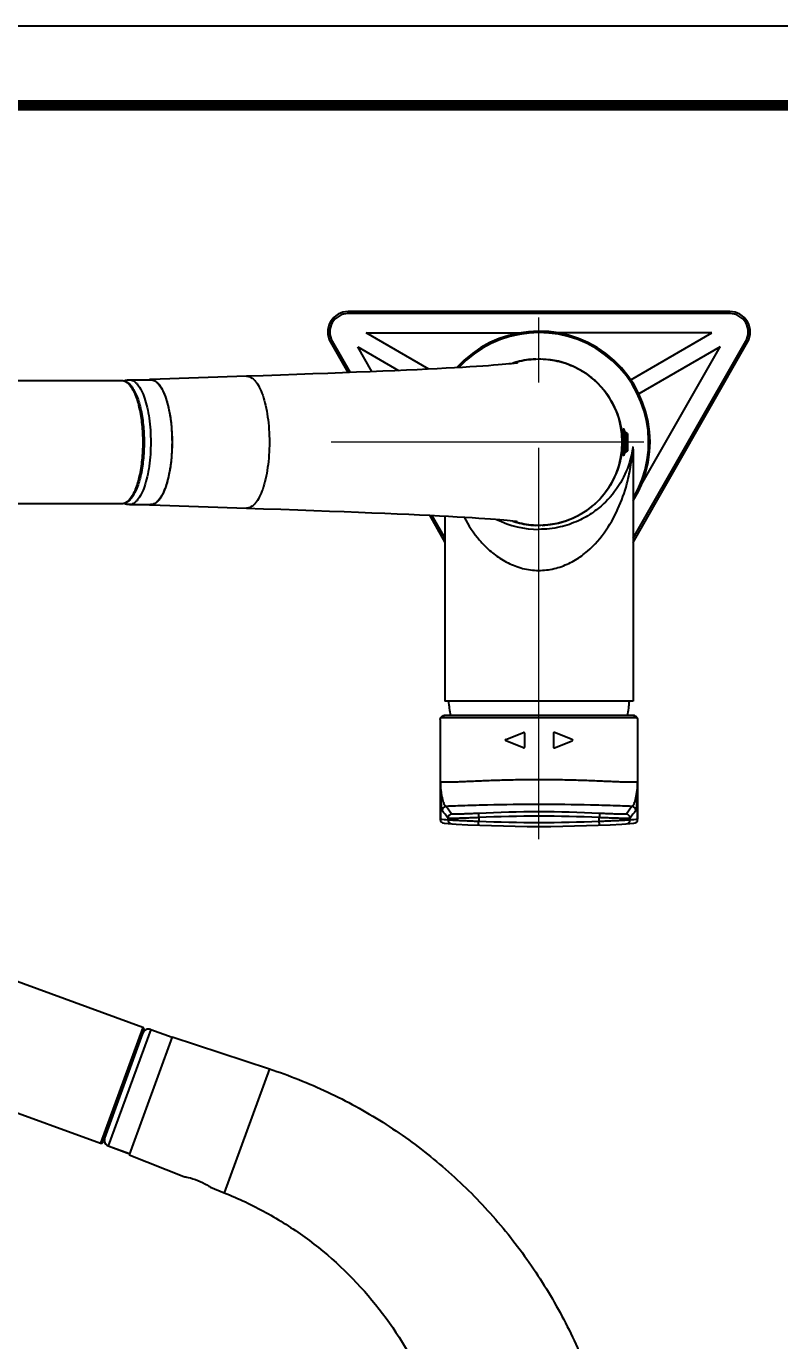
# Model space of a CAD drawing. Extents: x 0 to 1128, y 0 to 827.
# Drawn here: x 595.6 to 778.8, y 507 to 826.8 of the extents above; entities that cross this region are included whole.
import ezdxf

# ---------------------------------------------------------------- set-up
doc = ezdxf.new("R2010")
doc.units = 0
doc.header["$LTSCALE"] = 10
doc.header["$MEASUREMENT"] = 0
doc.header["$PDMODE"] = 3
doc.header["$PDSIZE"] = -10
doc.linetypes.add('CENTER2', pattern=[28.575000000000003, 19.05, -3.175, 3.175, -3.175])
doc.layers.get('0').update_dxf_attribs({"linetype": 'CONTINUOUS'})
doc.layers.get('DEFPOINTS').update_dxf_attribs({"linetype": 'CONTINUOUS'})
doc.layers.add('Cneter', color=1, linetype='CENTER2', lineweight=13)
doc.layers.add('DEF_LAYER_ASSEM_MEMBER', color=7, linetype='CONTINUOUS')
doc.layers.add('DEF_LAYER_CURVE', color=7, linetype='CONTINUOUS')
doc.styles.add('Daelim Dimension', font='')
doc.styles.get('Daelim Dimension').set_extended_font_data('나눔고딕')
doc.dimstyles.new('DEFAULT', dxfattribs={"dimscale": 2, "dimtxt": 2, "dimasz": 2, "dimexe": 0, "dimexo": 2, "dimgap": 1, "dimtad": 1, "dimdec": 0, "dimzin": 9, "dimdsep": 46, "dimtxsty": 'Daelim Dimension', "dimcen": 0.5, "dimclrd": 5, "dimclre": 5, "dimclrt": 256, "dimadec": 1, "dimazin": 0, "dimtfac": 1, "dimtdec": 0, "dimtix": 1, "dimtmove": 0, "dimatfit": 3, "dimfxl": 1, "dimtolj": 1, "dimtzin": 1, "dimlwd": 9, "dimlwe": 9, "dimarcsym": 0})

# ---------------------------------------------------------------- blocks, each defined once
blk = doc.blocks.new('*D4')
at = {"color": 5, "lineweight": 9, "ltscale": 0.5, "transparency": 16777216}
for p, q in [((483.8223891443185, 559.4131244771634), (483.8223891443185, 437.7364212355606)), ((487.8223891443185, 437.7364212355606), (716.2930030822754, 437.7364212355606)), ((720.2930030822754, 435.1288685835261), (720.2930030822754, 437.7364212355606))]:
    blk.add_line(p, q, dxfattribs=at)
at = {"color": 5, "ltscale": 0.5, "transparency": 16777216}
for points in [[(487.8223891443185, 438.4030879022272), (487.8223891443185, 437.0697545688939), (483.8223891443185, 437.7364212355606)], [(716.2930030822754, 438.4030879022272), (716.2930030822754, 437.0697545688939), (720.2930030822754, 437.7364212355606)]]:
    blk.add_solid(points, dxfattribs=at)
at = {"layer": 'DEFPOINTS', "color": 0, "ltscale": 0.5, "transparency": 16777216}
for p in [(483.8223891443185, 563.4131244771634), (720.2930030822754, 437.7364212355606), (720.2930030822754, 431.1288685835261)]:
    blk.add_point(p, dxfattribs=at)
at = {"color": 7, "ltscale": 0.5, "transparency": 16777216, "insert": (602.057696113297, 445.1870650123846), "char_height": 10, "attachment_point": 5, "style": 'Daelim Dimension'}
blk.add_mtext('\\A1;236', dxfattribs=at)
blk = doc.blocks.new('*D3')
at = {"color": 5, "lineweight": 9, "ltscale": 0.5, "transparency": 16777216}
for p, q in [((479.8223891443188, 567.4131244770927), (437.6551723480226, 567.4131244770927)), ((437.6551723480226, 563.4131244770927), (437.6551723480226, 342.4670944213868)), ((689.619869232178, 338.4670944213868), (437.6551723480226, 338.4670944213868))]:
    blk.add_line(p, q, dxfattribs=at)
at = {"color": 5, "ltscale": 0.5, "transparency": 16777216}
for points in [[(436.9885056813559, 563.4131244770927), (438.3218390146893, 563.4131244770927), (437.6551723480226, 567.4131244770927)], [(436.9885056813559, 342.4670944213868), (438.3218390146893, 342.4670944213868), (437.6551723480226, 338.4670944213868)]]:
    blk.add_solid(points, dxfattribs=at)
at = {"layer": 'DEFPOINTS', "color": 0, "ltscale": 0.5, "transparency": 16777216}
for p in [(483.8223891443188, 567.4131244770927), (437.6551723480226, 338.4670944213868), (693.619869232178, 338.4670944213868)]:
    blk.add_point(p, dxfattribs=at)
at = {"color": 7, "ltscale": 0.5, "transparency": 16777216, "insert": (430.2116816470211, 452.9401094492396), "char_height": 10, "attachment_point": 5, "rotation": 90, "style": 'Daelim Dimension'}
blk.add_mtext('\\A1;229', dxfattribs=at)

msp = doc.modelspace()

# ---------------------------------------------------------------- linework, layer by layer
at = {"ltscale": 0.5}
msp.add_lwpolyline([(0, 0), (1128.400001525879, 0), (1128.400001525879, 826.8000030517578), (0, 826.8000030517578)], close=True, dxfattribs=at)
at = {"color": 5, "linetype": 'ByBlock', "lineweight": 200, "const_width": 2.6}
msp.add_lwpolyline([(18.14486312866211, 35.40284729003906), (1110.144863128662, 35.40284729003906), (1110.144863128662, 807.6028442382812), (18.14486312866211, 807.6028442382812)], close=True, dxfattribs=at)
at = {"layer": 'Cneter', "lineweight": 5, "ltscale": 0.5}
for p, q in [((720.2930011749268, 628.9659615740884), (720.2930011749268, 761.0298692177303)), ((745.7616133296933, 725.595752178685), (669.778003983166, 725.595752178685))]:
    msp.add_line(p, q, dxfattribs=at)
at = {"layer": 'DEF_LAYER_ASSEM_MEMBER', "color": 9, "linetype": 'Continuous'}
for p, q in [((673.9088995666268, 756.8957521786851), (673.908899571627, 757.3957521786851)), ((766.677102783327, 756.8957521786851), (673.9088995666268, 756.8957521786851)), ((766.677102783327, 756.8957521786851), (766.677102783327, 757.3957521786851)), ((670.001805427027, 750.1631269560849), (669.567683855927, 749.9150574868854)), ((670.001805427027, 750.1631269560849), (674.353438480327, 742.5477691126853)), ((743.1930011749268, 702.2285343971853), (770.5841969228268, 750.1631269560849)), ((770.5841969228268, 750.1631269560849), (771.018318491427, 749.9150574824853)), ((694.219924833727, 707.7814179942852), (697.3930011749269, 702.2285343971853)), ((696.7237955049269, 658.595752178685), (743.8616834646269, 658.595752178685)), ((696.2999037300268, 642.9980826570854), (696.2999037300268, 633.8540031354851)), ((744.2855752395268, 633.8540031354851), (744.2855752395268, 642.9980836558852)), ((696.2927394848267, 633.8544440225851), (696.2999037300268, 633.8540031354851)), ((698.1338463135268, 634.1034042988849), (698.1335342749268, 633.7377819779849)), ((705.6319448337268, 634.2369345435854), (705.6312040608269, 633.3689551864854)), ((734.9542749087269, 633.3689551864854), (734.9535341358268, 634.2369345435854)), ((742.4519446946268, 633.7377819779849), (742.4516326560268, 634.1034042988849)), ((744.2855752395268, 633.8540031354851), (744.2927394848267, 633.8544438786848)), ((623.9239618399754, 583.2062691951869), (613.6633653540755, 555.0155120401869)), ((625.8717589241753, 582.7101889011865), (615.5475884264754, 554.3447635409866)), ((654.7183870351753, 573.1085346992868), (643.7439700877753, 542.9565719443872)), ((615.5500796317754, 554.3516081146863), (620.7183890460753, 552.470497326387))]:
    msp.add_line(p, q, dxfattribs=at)
at = {"layer": 'DEF_LAYER_ASSEM_MEMBER', "color": 7, "linetype": 'Continuous'}
for p, q in [((766.677102783327, 757.3957521786851), (673.9088995666268, 757.3957521786851)), ((678.2823980023268, 752.1957521786853), (715.6626664138269, 752.1957521786853)), ((693.5360621132268, 743.3763609290854), (678.2823980023268, 752.1957521786853)), ((762.3036043476268, 752.1957521786853), (724.9233359360269, 752.1957521786853)), ((742.601971366227, 740.8046262002854), (762.3036043476268, 752.1957521786853)), ((669.567683855927, 749.9150574868854), (673.790125579927, 742.5257844699854)), ((679.645933918327, 742.7590549504848), (676.2086605715269, 748.7742833073853)), ((676.2086605715269, 748.7742833073853), (686.1363751704268, 743.034259230185)), ((743.1930011749268, 701.220752178685), (771.0183184939269, 749.9150574868854)), ((764.3773417783268, 748.7742833073853), (744.6041306271268, 737.341772132685)), ((745.262576086227, 715.3234433461848), (764.3773417783268, 748.7742833073853)), ((561.162239554727, 740.5958515085849), (618.802619658527, 740.5957293323845)), ((620.673050838227, 740.7957521786848), (625.841360252527, 740.7957521786848)), ((649.1682672865268, 741.6382089047847), (625.7815624078271, 740.8447374259849)), ((628.9606217671269, 737.8170643447847), (628.967929611227, 737.801101351085)), ((741.2930011749268, 728.095752178685), (740.8699540386269, 728.095752178685)), ((741.7930011749268, 727.7297267748854), (741.2930011749268, 728.095752178685)), ((741.2930011749268, 728.095752178685), (741.2930011749268, 723.095752178685)), ((741.7711100662268, 723.4457521786853), (741.7711100662268, 727.7457521786855)), ((741.7930011749268, 727.7297267748854), (741.7930011749268, 723.4617775824854)), ((741.2930011749268, 723.095752178685), (740.8699564624269, 723.095752178685)), ((741.7930011749268, 723.4617775824854), (741.2930011749268, 723.095752178685)), ((743.1930011749268, 723.1466089951846), (743.1930011749268, 662.595752178685)), ((628.967929611227, 713.3904030062849), (628.9606217671269, 713.3744400125852)), ((618.7936655966269, 710.595752178685), (561.3961952314271, 710.595752178685)), ((620.673050838227, 710.3957521786851), (625.841360252527, 710.3957521786851)), ((625.7815624078271, 710.346766931285), (649.1682672865268, 709.5532954524851)), ((693.6272269234269, 707.810857118785), (697.3930011749269, 701.220752178685)), ((697.3930011749269, 707.6194590851846), (697.3930011749269, 662.595752178685)), ((743.1930011749268, 662.595752178685), (697.3930011749269, 662.595752178685)), ((697.2145732807268, 659.0957521179853), (697.2148151712269, 659.095752178685)), ((743.3709254885267, 659.0957521076853), (697.2148151712269, 659.095752178685)), ((743.3711673785269, 659.0957521179853), (743.3709254885268, 659.095752178685)), ((743.3709254879269, 659.0957511635852), (743.8741971490268, 658.9617823435856)), ((696.2927394848267, 658.081610518785), (696.2927394848267, 633.8532509961851)), ((696.2927402219269, 658.0834870088847), (696.2927398606267, 658.0838759477847)), ((696.2927409958269, 658.083590735585), (696.3735383114268, 658.5524461476853)), ((744.292739359427, 658.0843336538856), (744.2927387484268, 658.0835359571847)), ((744.2927394848267, 658.0824957458854), (744.2927394848267, 633.853247693185)), ((697.2268863324267, 632.8566271964846), (697.2337223136268, 632.8561757742855)), ((743.3517566559268, 632.8561757742855), (743.3585926376269, 632.8566271964846)), ((623.9239696538752, 583.2062906636866), (566.5264992886753, 604.0972613987869)), ((532.4490715388754, 584.5750460338868), (613.6633653540755, 555.0155120401869)), ((624.2227983391751, 582.5654135287868), (614.3042357684753, 555.3143868324869)), ((625.8717589241753, 582.7101889011865), (631.0400683384753, 580.8290781129872)), ((631.0571693455752, 580.876062743987), (620.6255549741752, 552.2154378099867)), ((631.0571693455752, 580.876062743987), (654.7183870351753, 573.1085346992868)), ((614.5810492090752, 555.7790283069862), (614.5794334820755, 555.5428907578862)), ((614.5794334820755, 555.5428907578862), (614.7066459527753, 555.1186203319867)), ((614.8301676409753, 554.930341441087), (614.9585994808751, 554.7388467479868)), ((614.9585994808751, 554.7388467479868), (615.3003162630753, 554.4625342988866)), ((615.5475884222753, 554.3447635424873), (620.7158978268753, 552.4636527577868)), ((620.6255549741752, 552.2154378099867), (633.9072376134752, 546.8961580313862)), ((640.4087605837753, 544.2923147831862), (643.7439700877753, 542.9565719443872))]:
    msp.add_line(p, q, dxfattribs=at)
at = {"layer": 'DEF_LAYER_ASSEM_MEMBER', "color": 2, "linetype": 'Continuous'}
for p, q in [((741.7711100662268, 727.7457521786855), (740.889492459427, 727.7457521786855)), ((741.7711100662268, 723.4457521786853), (740.8894931060267, 723.4457521786853))]:
    msp.add_line(p, q, dxfattribs=at)
at = {"layer": 'DEF_LAYER_ASSEM_MEMBER', "color": 7, "linetype": 'Continuous'}
for points in [[(715.0558263737269, 744.8866985718851), (715.0791158886268, 744.8911104304852), (715.047610739327, 744.8858960973848), (714.8738629310269, 744.859148446385), (714.5729150668269, 744.8173064551847), (714.153234284327, 744.7642901839854), (713.6189731268269, 744.7025781525854), (712.971335036927, 744.633785850785), (712.2098089397268, 744.5590275756849), (711.3327972392269, 744.479101809985), (710.3377186402267, 744.3945754148854), (709.2212418423269, 744.3058551920849), (707.9794604349268, 744.2132352137851), (706.608499719227, 744.1169609391854), (705.105443201127, 744.0172951741852), (703.4677010124269, 743.914469360785), (701.692939420027, 743.8086826498848), (699.7791345086271, 743.7001088397847), (697.724234218327, 743.5888812630847), (695.5256668301267, 743.4750741565849), (693.180976164927, 743.3587435200852), (690.6879602172271, 743.2399352187849), (688.0447147206269, 743.1186870418851), (685.2496751657268, 742.9950302884845), (682.3016577174269, 742.8689910033854), (679.1998993454267, 742.7405909518848), (675.9441129739271, 742.6098490161849), (672.5346165410269, 742.4767852055847), (668.972272837327, 742.3414169646849), (665.258533264127, 742.2037598883853), (661.3954823154268, 742.0638283846847), (657.3858741659269, 741.9216360063847), (653.2331681123269, 741.7771957480854), (649.1682667819268, 741.6382088876853)], [(649.1682667752268, 709.5532954698847), (653.3118752559269, 709.4115952054854), (657.5379796371269, 709.2645257467848), (661.6154592169269, 709.1197891276852), (665.5406919802267, 708.9773991316852), (669.3108130408268, 708.837370160385), (672.923675697627, 708.6997175616852), (676.3778112224268, 708.5644579975851), (679.6723761395269, 708.4316103363853), (682.8071237726269, 708.3011956455848), (685.7824444657267, 708.1732341431853), (688.5992258866268, 708.0477496008853), (691.258800868927, 707.9247705769849), (693.7629032522268, 707.8043315361847), (696.1136227784268, 707.6864742784846), (698.313358661127, 707.5712497867853), (700.3647711833269, 707.4587206479855), (702.2704774486269, 707.3489792121854), (704.0325394611268, 707.2421843694847), (705.653211324427, 707.1385277199852), (707.135062747227, 707.0382303626848), (708.480916836827, 706.9415513025851), (709.694205376727, 706.8487650142852), (710.7791914234269, 706.7601391304852), (711.7397590569271, 706.6760305892849), (712.5791014540268, 706.5969371552856), (713.2995043983269, 706.523559465485), (713.902109867327, 706.4568897254849), (714.386751884427, 706.3983273010854), (714.7507201613269, 706.3499904822847), (714.9874347498269, 706.3152084298854), (715.0369463278271, 706.3073462283846)], [(696.3735383114268, 658.5524461476853), (696.7109755955267, 658.9615919645848), (697.2145732812268, 659.0957511328852)], [(743.8741971490268, 658.9617823435856), (744.2118212305269, 658.5527438213849), (744.2927381493267, 658.0835923313853)], [(614.6565575920754, 556.2822471859872), (614.5849309274752, 556.0100770498866), (614.5773371464752, 555.5580778663862), (614.7023951559754, 555.1250996418867), (614.9484353291753, 554.7500710006861), (615.2920101074753, 554.4664881852868), (615.5476084659754, 554.3448185579864)]]:
    msp.add_lwpolyline(points, dxfattribs=at)
for centre, radius, start, end in [((673.9088995666268, 752.3957521786851), 5, 90, 209.7448812968958), ((766.677102783327, 752.3957521786851), 5, 330.2551187031042, 90), ((720.2930011749268, 725.595752178685), 27, 328.1694446842042, 137.7900367413018), ((720.2930011749268, 725.595752178685), 26.6731339724, 329.4152123583101, 137.0664468958184), ((720.2930011749268, 725.595752178685), 20.2500001845, 92.28241271800351, 105.1860400597082), ((720.2930011749268, 725.595752178685), 20.2500001845, 0.07552781158673771, 87.72839107939524), ((720.3044412774268, 725.5307448027852), 20.3146846159, 105.214887872802, 108.4705307459993), ((625.842731954127, 739.0560772692852), 1.7897058053, 91.95866799509693, 97.72427486129887), ((625.841373710427, 739.0824009147855), 1.7633511763, 89.73841377080659, 91.94379465299599), ((625.8397619221269, 739.0492596961849), 1.7965000018, 80.24566183080981, 89.69183516860113), ((625.8204683204269, 738.9385344779848), 1.90889331, 74.11152065059882, 80.23800329529283), ((625.0891003910269, 737.6391319857848), 3.4109964249, 50.4185506383097, 51.64643846728556), ((622.488179198227, 735.3520621478847), 6.885351115700001, 34.60124412900627, 35.15144922269354), ((720.2930011749268, 725.595752178685), 20.2500001845, 272.2824127181075, 0.0006122013008059559), ((731.722410102127, 724.8091452008848), 9.5205817389, 349.5234374800845, 349.7825780676014), ((625.842731954127, 712.1354270879856), 1.7897058053, 262.2757251387011, 268.0413320049959), ((625.841373854727, 712.1091083012852), 1.763356037, 268.0562060173955, 270.2550197450928), ((625.8397644900269, 712.1422266616846), 1.7964818274, 270.3016459280964, 279.7543547138), ((625.8204683204269, 712.252969879185), 1.9088933099, 279.7619967045027, 285.8884793496026), ((625.089100389527, 713.552372373385), 3.4109964273, 308.3535615331898, 309.581449361199), ((622.4881791954269, 715.8394422113852), 6.885351119, 324.8485507775944, 325.398755870899), ((720.3041842974269, 725.6599243659848), 20.3138109627, 251.5215536530021, 254.7325354724007), ((720.2930011749268, 725.595752178685), 20.2500001845, 254.7562246322936, 267.7283910794991), ((720.2930011749268, 663.9565476331845), 22.042045374, 183.5394831836923, 192.7503785623005), ((720.2930011749268, 663.9565476331845), 22.042045374, 347.2496214376994, 356.4605168163077), ((697.2927395713269, 633.8544565002849), 1, 180.0000000295204, 266.2196678270021), ((743.2927394062268, 633.8544565023849), 1, 273.7796775504972, 359.9999999732154), ((720.2927394848267, 982.095752178685), 350, 266.2213298836999, 266.2215112331073), ((720.2927394848267, 982.095752178685), 350, 266.2224513864038, 273.7775486135963), ((720.2927394848267, 982.095752178685), 350, 273.7784893543969, 273.7786701164036), ((623.7529595822753, 582.7364443532861), 0.5, 340.0000000000103, 70.00000000000024), ((625.3587287091752, 581.3006499700869), 1.5, 70.00000000000024, 160.0000000000103), ((613.8343754257753, 555.4853583505865), 0.5, 250.0000000000002, 340.0000000000103)]:
    msp.add_arc(centre, radius, start, end, dxfattribs=at)
at = {"layer": 'DEF_LAYER_ASSEM_MEMBER', "color": 9, "linetype": 'Continuous'}
for centre, radius, start, end in [((673.9088995666268, 752.3957521786851), 4.5, 90, 209.7448812968958), ((766.677102783327, 752.3957521786851), 4.5, 330.2551187031042, 90), ((722.3182786411271, 723.5587568737847), 20.9256641511, 356.0304642244049, 358.5063000864913), ((697.2559144411271, 727.3497276516846), 45.984736905, 346.0325573343936, 351.6021628596998), ((720.2938145874268, 727.3482287053848), 22.9647478409, 243.3633695053921, 269.9979705807068), ((697.7493729656268, 635.9797434585853), 1.0005382982, 94.36923836750093, 179.9375489413075), ((742.8361115516269, 635.9797463181849), 1.000532956, 0.06228321841384922, 85.63110438169804), ((719.2930761071267, 982.0963534772854), 349.0006025031, 266.2224516468025, 266.5240850368044), ((697.2997387227268, 633.8538105818852), 0.9998258412000001, 179.988965672502, 266.2140904641988), ((699.1333939070267, 633.7375892409855), 0.9998269516, 179.9889551753173, 266.5143697771036), ((699.1343695036268, 634.1023114305854), 1.0005344267, 94.10298533149414, 179.9374160258054), ((720.2927394848267, 335.4461683610853), 300.1844811039, 87.19123156930767, 92.80876843069235), ((720.2927394848267, 982.0608408303851), 348.9999881589, 267.5922882004021, 272.4077117995979), ((720.2927394848267, 335.4124930374855), 299.1838661113, 87.19123156879893, 92.80876843120107), ((741.4521075264269, 633.7375920563854), 0.9998279256, 273.4843354776955, 0.01088347850067227), ((741.4510869518268, 634.1023145648851), 1.0005334274, 0.06240455481192749, 85.8957158846011), ((721.2924028632266, 982.0963534635848), 349.0006024894, 273.4759149631956, 273.7775483531975), ((743.285736861527, 633.8538096178854), 0.9998257529000001, 273.7861067504973, 0.01108957239652219)]:
    msp.add_arc(centre, radius, start, end, dxfattribs=at)
at = {"layer": 'DEF_LAYER_ASSEM_MEMBER', "color": 7, "linetype": 'Continuous'}
for points, start_tangent, end_tangent in [([(714.9730570316269, 745.1333658791846), (719.5588075613268, 745.8319872152852), (724.1830389453271, 745.4674128456845), (728.603602410627, 744.0617575108854), (730.6633983150268, 742.9874880356847), (732.5874003145268, 741.6852729049851), (735.9262776830269, 738.4654398588846), (738.4450506962269, 734.5701372142848), (740.0106281864269, 730.2039963140851), (740.5430011749268, 725.595752178685)], (0.9649443107350582, 0.2624547145319428), (0, -1)), ([(618.804904640527, 740.5957235921851), (619.3922830818269, 740.5137403679855), (619.9539592844271, 740.2823638899854), (620.974943955827, 739.4305089574855)], (0.9999870594805267, -0.005087324590552677), (0.6586067371975165, -0.7524873193071372)), ([(619.4198146185267, 740.5370754780852), (619.7188880685269, 740.6473516826845), (620.6687383435269, 740.794662995685)], (0.9209471669293718, 0.389687459029366), (0.9999949693632059, 0.003171947080437342)), ([(620.974943955827, 739.4305089574855), (621.6929477131271, 738.4255137437849), (622.3362253056271, 737.1507034195847), (623.3736546806269, 733.8967224336848), (624.029739648427, 729.9233587063854), (624.2529500323269, 725.5701464481854)], (0.6586067371985043, -0.7524873193062727), (-0.0005969382590057619, -0.9999998218323416)), ([(625.8414736602267, 740.7957054159851), (626.3510275143269, 740.7225265678853), (626.8556720181268, 740.5035887701852), (627.3505510883269, 740.1411591359847), (627.8308926663267, 739.6385899912848), (628.729659737827, 738.2339484280847), (629.5174351502269, 736.3436408774851), (630.1639457965271, 734.0403074753849), (630.6443468933271, 731.4124606375854), (630.940176773227, 728.5610840234849), (631.0400664311269, 725.595752178685), (630.940176773227, 722.630420333885), (630.6443468933271, 719.7790437197855), (630.1639457965271, 717.151196881885), (629.5174351502269, 714.8478634798848), (628.729659737827, 712.9575559291852), (627.8308926663267, 711.5529143659851), (627.3505510883269, 711.0503452213852), (626.8556720181268, 710.6879155871848), (626.3510275143269, 710.4689777893855), (625.8414736602267, 710.3957989413848)], (0.9999999995009353, -3.159318970325629e-05), (-0.9999999995009353, -3.159318970325629e-05)), ([(626.3430580869269, 740.7745011456846), (626.560986254827, 740.699080860385), (627.205665933327, 740.3140239304848)], (0.9619536693054516, -0.273212624360182), (0.7842431232133565, -0.6204536434678742)), ([(627.2625002899267, 740.2680537210854), (627.4815397468269, 740.0717373163852), (628.1178698786271, 739.3162320266847)], (0.7707669176285947, -0.6371172252335634), (0.5757596761637959, -0.8176189792952224)), ([(628.1556772122269, 739.2619887771853), (628.365064817627, 738.9410039181848), (628.9606217671269, 737.8170643447847)], (0.567881699038263, -0.8231101845423953), (0.4168780674448958, -0.9089624177508161)), ([(628.967929611227, 737.801101351085), (629.8439903338267, 735.3727342750853), (630.5056580768269, 732.4199992708855), (630.9171305092268, 729.101902968785), (631.0571674382268, 725.595752178685)], (0.415629270076817, -0.9095341169276787), (0, -1)), ([(740.9599560265269, 725.595752178685), (740.9376252882269, 726.7787998005851), (740.913484135227, 727.3226903516852), (740.8863444124268, 727.8097831726845), (740.8620714895269, 728.2217758837851), (740.8469383627269, 728.5412676125852), (740.8446231810269, 728.6615002288854), (740.8465763355271, 728.7533496034848), (740.8532524309269, 728.8155378301853), (740.8647964402269, 728.8474001933846)], (6.73312859805495e-05, 0.999999997733249), (0.6467359342886712, 0.7627139904969358)), ([(740.8647964402269, 728.8474001933846), (740.880500538527, 728.8489894301847), (740.890021504227, 728.8391327459849), (740.900589715327, 728.822267573185), (740.924658774727, 728.7678177201851), (740.952268838827, 728.6862957437852), (740.9827863845269, 728.578771249885), (741.015471095327, 728.4465408429851), (741.0842433945268, 728.1136983149854)], (0.6467359342557872, 0.7627139905248193), (0.1818673081302336, -0.9833230813082051)), ([(624.2529500323269, 725.5701464481854), (624.025845768927, 721.2314176426853), (623.3686754926271, 717.2735404863852), (622.3327200309268, 714.0326760939852), (621.6909809607268, 712.7626867553854), (620.974943955827, 711.7609953997853)], (-0.0005969382636505515, -0.9999998218323388), (-0.6586067371961596, -0.7524873193083249)), ([(631.0571674382268, 725.595752178685), (630.9171305092268, 722.0896013884849), (630.5056580768269, 718.7715050863853), (629.8439903338267, 715.8187700822855), (628.967929611227, 713.3904030062849)], (0, -1), (-0.415629270076817, -0.9095341169276787)), ([(740.5430011749268, 725.595752178685), (740.0100976813269, 720.9852355592848), (738.4429808017269, 716.6171838536848), (735.9218287531271, 712.7206589098851), (732.5799795587268, 709.5005690611852), (730.654379120027, 708.1986370263849), (728.5929625801268, 707.124959732585), (724.169297620527, 705.7214047566849), (719.5424833618267, 705.3601170344846), (714.9550442881268, 706.0630466301845)], (0, -1), (-0.9647031177001495, 0.2633398843692532)), ([(740.8647977839269, 722.344105111385), (740.8532537235269, 722.3759660605847), (740.8465770649268, 722.4381522054855), (740.844622958027, 722.5299990406847), (740.8469383487268, 722.6502320508853), (740.8620716441269, 722.969728129985), (740.8863441040269, 723.3817208510854), (740.9134820469271, 723.868808287385), (740.937628312327, 724.4127218897847), (740.9599560265269, 725.595752178685)], (-0.6468134557612468, 0.7626482501430092), (-2.037520899304546e-05, 0.9999999997924256)), ([(741.0842777528269, 723.0779864165852), (741.015496409427, 722.7450725843846), (740.982806893127, 722.6128113378854), (740.952284793027, 722.5052606439849), (740.9246696990269, 722.423716139685), (740.9005969893269, 722.3692515773846), (740.890027365127, 722.3523816058851), (740.8805049569269, 722.3425210832847), (740.8647977839269, 722.344105111385)], (-0.1818471119161865, -0.9833268164184997), (-0.6468134557887854, 0.7626482501196533)), ([(628.9606217671269, 713.3744400125852), (628.7679437401271, 712.973756688285), (628.1556772122269, 711.9295155801847)], (-0.4168780674952779, -0.9089624177277092), (-0.5678816990240506, -0.8231101845522005)), ([(620.974943955827, 711.7609953997853), (619.9488277620269, 710.9063185951854), (619.3841732215269, 710.6755408916852), (618.7936655966269, 710.595752178685)], (-0.6586067372061802, -0.7524873192995545), (-1, 0)), ([(620.671843015027, 710.3970530361848), (620.0343233696269, 710.4619600238848), (619.4275704710269, 710.6514105315846)], (-0.9999994972588905, 0.001002737236902273), (-0.9218208033556822, 0.387616313512067)), ([(627.205665933327, 710.877480426785), (626.9926737203268, 710.7228852715853), (626.3430580869269, 710.4170032116854)], (-0.7842431231794719, -0.6204536435107042), (-0.961953669300637, -0.2732126243771339)), ([(628.1178698786271, 711.8752723305852), (627.9096480331268, 711.596023193485), (627.2625002899267, 710.9234506362845)], (-0.5757596761906214, -0.8176189792763321), (-0.7707669176377044, -0.6371172252225429)), ([(654.7183870351753, 573.1085346992868), (668.9019980054752, 567.4575107804867), (682.2805549207753, 560.1014953163867), (694.6548960548755, 551.158220205687), (705.8420431356753, 540.7681300089862), (715.6790055311751, 529.0915633671866), (724.0243398791752, 516.3062326990866), (730.7598262852753, 502.6042603852866), (735.7917886928753, 488.189262155387)], (0.9501135498660461, -0.3119042198511273), (0.2719887793226257, -0.9623004229047123)), ([(633.9072376134752, 546.8961580313862), (634.9288132724753, 546.6992121836865), (637.2998639898753, 545.960600604687), (639.5245541187753, 544.8558845245861), (640.4087605837753, 544.2923147831862)], (0.9875445561562772, -0.1573395996121172), (0.8266594962909932, -0.5627024766179028)), ([(643.7439700877753, 542.9565719443872), (653.8730623157753, 538.1559240468869), (663.3324552608753, 532.1428578870864), (679.6614276836751, 516.8465502454865), (691.6868099772753, 497.979628838787), (695.8235183402753, 487.5620626400869), (698.6055826244753, 476.7039429682864)], (0.9283173731363727, -0.3717887232463951), (0.1859373169334675, -0.9825616083338404))]:
    msp.add_spline(points, degree=3, dxfattribs=dict(at, start_tangent=start_tangent, end_tangent=end_tangent))
at = {"layer": 'DEF_LAYER_ASSEM_MEMBER', "color": 9, "linetype": 'Continuous'}
for points, start_tangent, end_tangent in [([(618.802619658527, 740.5957293323845), (619.3239283175269, 740.5152808046851), (619.8402556310268, 740.2803182538846), (620.3455132820268, 739.893054692785), (620.8345790329267, 739.3577197977847)], (0.9999869799164306, -0.005102940095303582), (0.6192360454900919, -0.7852048904367527)), ([(620.6730508384269, 740.795705391085), (621.1826124203269, 740.722557125785), (621.6872654831268, 740.5036451720853), (622.1821538246268, 740.1412372309851), (622.6625050272269, 739.6386846016849), (623.5612918193269, 738.2340625636853), (624.3490860565269, 736.3437567127849), (624.9956130803271, 734.0404092569852), (625.476026818727, 731.4125357263847), (625.7718646525268, 728.5611236955847), (625.8717570168269, 725.595752178685), (625.7718646525268, 722.6303806616852), (625.476026818727, 719.7789686309852), (624.9956130803271, 717.1510951003847), (624.3490860565269, 714.847747644485), (623.5612918193269, 712.9574417936847), (622.6625050272269, 711.552819755585), (622.1821538246268, 711.0502671263848), (621.6872654831268, 710.6878591852856), (621.1826124203269, 710.4689472314849), (620.6730508384269, 710.3957989662849)], (0.9999999995184402, 3.103417184911216e-05), (-0.9999999995184423, 3.103410120472876e-05)), ([(620.8345790329267, 739.3577197977847), (621.4951242576269, 738.3477002745849), (622.0986409866268, 737.0684552499852), (623.0850913244271, 733.8155720158848), (623.7110366884269, 729.8723703829855), (623.923959932627, 725.5695722531855)], (0.6192360455014033, -0.7852048904278321), (-0.0005969382625879333, -0.9999998218323395)), ([(649.1682672865268, 741.6382089047847), (649.7102275896268, 741.5775235399851), (650.2475570807269, 741.3606079337851), (650.7750175771268, 740.9905083797848), (651.287370896227, 740.470272755485), (652.2467338039269, 738.998146363785), (653.088912225827, 737.0050808535852), (653.7801790888268, 734.5657286865853), (654.294656443727, 731.7778001677852), (654.6110637024267, 728.7481724608851), (654.7183851278269, 725.595752178685)], (0.999424931378241, 0.03390879737765169), (0, -1)), ([(623.923959932627, 725.5695722531855), (623.7070875498271, 721.2805056238849), (623.079784526527, 717.3522980066846), (622.094393655527, 714.1126002849851), (621.4921566231269, 712.838429821385), (620.833263667327, 711.832121518185)], (-0.0005969382611960436, -0.9999998218323403), (-0.6195242639299268, -0.7849775069402198)), ([(654.7183851278269, 725.595752178685), (654.6110637024267, 722.4433318964848), (654.294656443727, 719.4137041895847), (653.7801790888268, 716.6257756707855), (653.088912225827, 714.1864235037847), (652.2467338039269, 712.1933579934848), (651.287370896227, 710.7212316018849), (650.7750175771268, 710.200995977485), (650.2475570807269, 709.8308964235848), (649.7102275896268, 709.6139808173848), (649.1682672865268, 709.5532954524851)], (0, -1), (-0.999424931378241, 0.03390879737765169)), ([(743.1788364748268, 724.4244681545852), (743.1393618262268, 724.3697698218848), (743.1167648520268, 724.2831747700848), (743.092593667227, 724.1688761198848), (743.0398019719269, 723.8874200609853), (742.9812066464269, 723.568906241785), (742.9166097105272, 723.2307248584848), (742.8455733265268, 722.8780641994854), (742.6842141629268, 722.1537664682855)], (-0.6874603805854836, 0.7262218842235905), (-0.231432112314589, -0.9728510561178456)), ([(742.747494068527, 720.6342461920849), (742.9130789798269, 721.8776706641847), (742.9830514421269, 722.4910226675847), (743.0476190636268, 723.0700565258849), (743.1049379048268, 723.5981484845852), (743.1313790152267, 723.8078346848852), (743.1439819458269, 723.8788762906852), (743.1500152747271, 723.9015634329853), (743.1557615438269, 723.9141356996852), (743.161127967127, 723.9154542177848), (743.1660387293268, 723.9049194905847), (743.1704728165269, 723.8836737745851), (743.1744202562268, 723.8532102459849), (743.1778747126268, 723.8149896618852), (743.1808628609269, 723.7701785325853), (743.1856174379268, 723.6648218145847), (743.1912703875269, 723.4161902659853), (743.1930011749268, 723.1466089951846)], (0.1478325281584098, 0.9890124082226133), (0, -1)), ([(743.2368321945269, 723.0132869883855), (743.242241975327, 723.4662111067846), (743.240353538627, 723.6816737090849), (743.2354251145271, 723.887183353585), (743.2272679273269, 724.0776742985854), (743.2153541850271, 724.241558636385), (743.1992887137269, 724.3635972556849), (743.1788364748268, 724.4244681545852)], (0.0248475496296624, 0.9996912519760297), (-0.6874603805679321, 0.7262218842402052)), ([(742.6842141629268, 722.1537664682855), (740.4981035004269, 716.4225596418855), (736.4315265603268, 711.0096482916852), (733.5215772527267, 708.5769916014851), (729.876573175427, 706.4790574609851), (725.4129932048268, 704.961588266885), (720.2930011749268, 704.383480878585)], (-0.2301733818589158, -0.9731496361216141), (-0.9999999659085694, -0.0002611184791520425)), ([(742.6842146565268, 722.153766309485), (742.6597814996269, 721.7776271978846), (742.7476001175269, 720.6336615779855)], (-0.1005864343940706, -0.9949283236574821), (0.1784896460429913, -0.9839417900747217)), ([(702.076505211727, 707.3497636263855), (705.8478457599267, 701.7666707100852), (708.2911095449267, 699.2786229848853), (711.1658798783269, 697.1248802845848), (714.492877491527, 695.4708956856848), (718.207496471427, 694.5350405797853), (722.090690942227, 694.4997835243848), (725.827484719427, 695.3734246318854), (729.187521785127, 696.9810300335848), (732.095749325827, 699.1043544059849), (736.6531489429269, 704.272119518685), (739.825045438527, 710.1011263773853), (741.881264528527, 716.2493466724854)], (0.469016197750242, -0.8831895641638358), (0.2421418725640951, 0.9702408533715501)), ([(620.833263667327, 711.832121518185), (620.3423578004267, 711.2955251008852), (619.835182833227, 710.9081011759845), (619.3169066282269, 710.6741045922854), (618.7936655966269, 710.5957523234847)], (-0.6195242639255575, -0.7849775069436681), (-0.9999999994856794, -3.207244185540398e-05)), ([(696.7237955049269, 658.595752178685), (696.761234614227, 658.786787047985), (696.8674808047268, 658.9492629612851), (697.0269843379268, 659.0575332951848), (697.2145732807268, 659.0957521149849)], (6.468123410664111e-10, 1), (0.9999998614224922, 0.0005264551229656855)), ([(743.8616834646269, 658.595752178685), (743.8242462724269, 658.7867823070846), (743.7180052563268, 658.9492557382855), (743.5585085814267, 659.0575274472849), (743.3709254885267, 659.0957521041855)], (5.174630301908806e-09, 1), (-0.9999998378108913, 0.0005695420889163671)), ([(696.2927402212268, 658.0839967519851), (696.3190077507269, 658.308498102785), (696.3991798862268, 658.4686125240851), (696.5341002981269, 658.564163773085), (696.7237955049269, 658.595752178685)], (-0.0007655158103244093, 0.9999997069927292), (0.9999999997257033, 2.342207149839966e-05)), ([(743.8616834646269, 658.595752178685), (744.0513133037267, 658.5641892624853), (744.1862125616268, 658.4687154742851), (744.2664072186268, 658.3087308564855), (744.2927391549268, 658.0844098234847)], (0.99999999974761, -2.246731123224016e-05), (-0.0004383413427310295, -0.9999999039284291)), ([(720.2927394848267, 643.4502102275856), (715.6817681611268, 643.4154062626849), (711.2434903181269, 643.3182621127853), (707.143075300127, 643.179397056585), (705.2676697343269, 643.1036441490851), (703.5323376947268, 643.0295150756847), (701.9531855153269, 642.9616323674854), (700.544894266027, 642.9045926591853), (699.3206400045268, 642.8627817107854), (698.2920382033268, 642.8401814842855), (697.4689470349268, 642.840197880585), (697.1370068862269, 642.849558457785), (696.8591830225267, 642.8654965035848), (696.6361392447269, 642.8882195206852), (696.4683491311267, 642.9178532416854), (696.356196360027, 642.9544794153853), (696.2999037300268, 642.9980826570854)], (-0.9999999999940373, -3.453324701540956e-06), (-0.5153006024546408, 0.8570095035119999)), ([(697.6731477786267, 636.9773800799849), (697.5534547140268, 637.0477950238856), (697.4348202271268, 637.1863271650855), (697.3181764853267, 637.3845973458847), (697.2043232994268, 637.6354382948848), (696.9880425967268, 638.2699829111853), (696.7917843616268, 639.0475274507853), (696.6207877728267, 639.9344927320853), (696.4795884084268, 640.9035474269849), (696.299904237627, 642.9980826570854)], (-0.9634179039077029, 0.2680036239122303), (-0.04952251105702388, 0.9987730076942444)), ([(696.7488455152269, 635.9808340104846), (696.7336873249268, 636.0116883900846), (696.7185560085269, 636.0625122896854), (696.7034666882267, 636.1322678655852), (696.6884343593268, 636.2199193989854), (696.6585783548268, 636.4451407503848), (696.6290360074269, 636.7310976021854), (696.5998400433269, 637.0712278946849), (696.5710069793269, 637.4597184650847), (696.5425431176269, 637.8911663513854), (696.5144420273269, 638.360668913785), (696.4592673261269, 639.3960073421849), (696.4053005822267, 640.5330621743851), (696.3522837450267, 641.7427317896854), (696.2999037300268, 642.9980826570854)], (-0.5943129143807083, 0.804233896202037), (-0.0410591857801578, 0.99915671606764)), ([(744.2855752395268, 642.9980836663854), (744.2292806040269, 642.9544770576849), (744.117115494527, 642.9178528104849), (743.9493037709268, 642.8882190263848), (743.7262215942268, 642.8654966501854), (743.4483487154267, 642.8495603147849), (743.1163649390268, 642.8402012761853), (742.2932645388267, 642.8401825369856), (741.2647851097269, 642.8627794788854), (740.0407016288269, 642.9045869361853), (738.6325320911268, 642.9616218042847), (737.0534456079268, 643.029501965585), (735.318154848727, 643.1036298045856), (733.4427658611268, 643.1793831124851), (729.3423251666269, 643.3182522522848), (724.9039711570268, 643.4154021321847), (720.2927394848267, 643.4502102275856)], (-0.5152814597073024, -0.8570210133257593), (-0.9999999999935504, 3.59155429093754e-06)), ([(744.2855728071269, 642.9980836558852), (744.1058842091269, 640.9035112158854), (743.9646840822269, 639.9344609307855), (743.7936901206268, 639.0474968113849), (743.5974298772268, 638.2699602409848), (743.3811522061268, 637.6354268072846), (743.2672984112268, 637.3845983141855), (743.1506563376269, 637.1863214976847), (743.032024122727, 637.0477977083847), (742.9123304230269, 636.9773799708855)], (-0.04954215455060849, -0.998772033510392), (-0.9634147937662476, -0.2680148039798149)), ([(744.2855752395268, 642.9980836558852), (744.2331944789267, 641.7426954142848), (744.1801766890268, 640.5330078889856), (744.1262091258269, 639.395954186085), (744.0710341150267, 638.3606217572851), (744.0429332999269, 637.8911346199848), (744.0144696503268, 637.4596860489855), (743.9856375067267, 637.0712158443848), (743.9564417495268, 636.7310868063851), (743.9268997633268, 636.4451440160847), (743.8970440758268, 636.2199174107855), (743.8820122927269, 636.1322695147846), (743.8669232207268, 636.0625152643852), (743.8517918564268, 636.0116902289847), (743.8366334383269, 635.9808339331848)], (-0.04107725758988016, -0.9991559732638817), (-0.5942872784536393, -0.8042528400124968)), ([(720.2927394848267, 637.4538652653846), (707.762052738127, 637.291723424185), (702.2786334363269, 637.1316782202848), (697.6731480810269, 636.9773799769846)], (-0.9999999999988208, 1.535674728854484e-06), (-0.9994623415924322, -0.03278761562804695)), ([(699.0627812759268, 635.1002895596848), (697.6731480810269, 636.9773799769846)], (-0.5943410360207437, 0.8042131141070689), (-0.5956705078442474, 0.8032288877303757)), ([(742.9123305027268, 636.9773799662853), (738.3069809319269, 637.1316739107851), (732.8236270896269, 637.2917183448853), (720.2927394848267, 637.4538652653846)], (-0.9994624004169952, 0.03278582243437534), (-0.9999999999986176, -1.662809736111086e-06)), ([(742.9123305027268, 636.9773799662853), (741.5226976936268, 635.1002895596848)], (-0.5956705075188716, -0.8032288879716727), (-0.5943410359999903, -0.8042131141224061)), ([(698.1338463135268, 634.1034042988849), (696.7488455152269, 635.9808340104846)], (-0.5929903071943329, 0.8052095972935064), (-0.5943153914873982, 0.804232065663376)), ([(698.1335342749268, 633.7377819779849), (698.1862376601267, 633.731640621485), (698.3083628844269, 633.7219061313854), (698.4989181161269, 633.7087098278853), (698.7560277211268, 633.6922682905852), (699.0773931235268, 633.6728357750853), (699.4599114555268, 633.6507317086853), (699.9000958129269, 633.6263030862847), (700.3937292779268, 633.5999419882846), (701.5225703898269, 633.543068490585), (702.8042687925268, 633.4834907302848), (704.1910255736267, 633.4244883219853), (705.6312040608269, 633.3689551864854)], (0.9717423041370213, -0.2360442635407028), (0.9993324436380907, -0.0365330958491363)), ([(705.6319448337268, 634.2369345435854), (704.1916432430268, 634.1781129384854), (702.8050553292268, 634.1262866311854), (701.5236419602269, 634.0841960759853), (700.9374552963269, 634.0676828009855), (700.3949902995267, 634.0546413115853), (699.9013638140269, 634.0453876910851), (699.4611174848268, 634.040194758185), (699.0784710323268, 634.0393060491851), (698.7569288474268, 634.0428905575855), (698.4996179404269, 634.0510788216852), (698.3088720625268, 634.0639222674854), (698.2391001185268, 634.0720949089855), (698.1866045055268, 634.0814154209847), (698.1514862338269, 634.0918598639855), (698.1338463135268, 634.1034042988849)], (-0.9991018594156758, -0.04237303992091221), (-0.5915231642705937, 0.806288004457033)), ([(705.5829120757268, 635.2700227709847), (704.3325989259268, 635.2102734364853), (703.1285007828268, 635.1562065425851), (702.0149601106269, 635.1106330318853), (701.0332451798268, 635.0764866759855), (700.6035350287269, 635.0645800161856), (700.2200906650268, 635.0565341587853), (699.886647389527, 635.0526243146851), (699.6063183314269, 635.0530536745846), (699.3818917524269, 635.0579872520848), (699.2154805099268, 635.0675094836852), (699.1546108338267, 635.0740069158855), (699.1088156013269, 635.0816488140854), (699.0781780146268, 635.0904160661848), (699.0627812759268, 635.1002895596848)], (-0.9987986879713939, -0.04900184595117107), (-0.5967124034545118, 0.8024551748001504)), ([(705.5829120757268, 635.2700227709847), (705.5866444756267, 635.180684750685), (705.5972734422268, 634.9529824616848), (705.6131808148267, 634.6215814477855), (705.6319448386267, 634.2369345437855)], (4.430250340783123e-07, -0.999999999999902), (0.04906256362323798, -0.998795707264862)), ([(705.5891939311269, 632.4047375080854), (705.5893127269268, 632.4058955408855), (705.5895285672269, 632.4093617059852), (705.5898403915268, 632.4151152834847), (705.5902471390269, 632.423135553785), (705.5913411617267, 632.4458932934849), (705.5928021505268, 632.4774691665853), (705.5946193872268, 632.5176423990852), (705.5967732216269, 632.565972153885), (705.5992417703268, 632.621962578185), (705.6020031497268, 632.6851178190855), (705.6083065680269, 632.8306858423848), (705.6154569132269, 632.9974419179853), (705.6231989639269, 633.1794467647851), (705.6312040608269, 633.3689551864854)], (0.9991171750898049, -0.04201036110971035), (0.04206126925268478, 0.9991150332313358)), ([(735.0025668938268, 635.2700227709847), (734.9988344974269, 635.1806847189855), (734.9882055315269, 634.9529823898847), (734.9722981600268, 634.6215813991848), (734.9535341358268, 634.2369345435854)], (2.449293598294706e-16, -1), (-0.04906257377474408, -0.9987957067662024)), ([(742.4516326560268, 634.1034042988849), (742.4339927346269, 634.0918598641856), (742.3988744628269, 634.0814154210848), (742.346378850427, 634.0720949090846), (742.2766069070268, 634.0639222673854), (742.0858610294268, 634.0510788215852), (741.8285501221268, 634.0428905575855), (741.5070079371268, 634.0393060491851), (741.1243614847268, 634.040194758185), (740.6841151555269, 634.0453876910851), (740.1904886700269, 634.0546413114853), (739.6480236732269, 634.0676828009855), (739.0618370093267, 634.0841960759853), (737.7804236403268, 634.1262866310853), (736.3938357265268, 634.1781129384854), (734.9535341358268, 634.2369345435854)], (-0.591523249327023, -0.8062879420564344), (-0.9991018594195749, 0.04237303982897675)), ([(734.9542749087269, 633.3689551864854), (736.3944533959267, 633.4244883218853), (737.7812101770268, 633.4834907302848), (739.0629085797269, 633.543068490485), (740.1917496916268, 633.5999419882846), (740.6853831566269, 633.6263030862847), (741.1255675140268, 633.6507317086853), (741.5080858461268, 633.6728357749853), (741.8294512484268, 633.6922682904851), (742.0865608530268, 633.7087098278853), (742.2771160851267, 633.7219061314854), (742.399241311127, 633.731640621585), (742.4519446946268, 633.7377819779849)], (0.9993324436215382, 0.0365330963019207), (0.9717422893240281, 0.2360443245225295)), ([(734.9962849816267, 632.4047388579847), (734.996166124127, 632.4058984312851), (734.9959502259268, 632.4093660431854), (734.9956383480268, 632.4151209708853), (734.9952315509269, 632.4231424915852), (734.9941374424269, 632.4459024202852), (734.9926763860268, 632.4774800461855), (734.9908591005268, 632.5176545752847), (734.9887052359269, 632.5659851735854), (734.9862366752269, 632.6219759976848), (734.9834753012268, 632.6851312044855), (734.9771719431268, 632.8306979287854), (734.9700217143269, 632.9974512915851), (734.9622798226268, 633.1794523492854), (734.954274903727, 633.3689564533852)], (-0.9998129551484509, -0.01934049423674982), (-0.0420612983047234, 0.9991150320082874)), ([(741.5226976936268, 635.1002895596848), (741.5073009531267, 635.0904160662849), (741.4766633667267, 635.0816488141854), (741.4308681354267, 635.0740069158855), (741.3699984606268, 635.0675094835851), (741.2035872181269, 635.0579872520848), (740.9791606379268, 635.0530536746846), (740.6988315796267, 635.0526243147851), (740.3653883046269, 635.0565341587853), (739.9819439410268, 635.0645800161856), (739.5522337898268, 635.0764866759855), (738.5705188589269, 635.1106330318853), (737.4569781868269, 635.1562065425851), (736.2528800435267, 635.2102734364853), (735.0025668938268, 635.2700227709847)], (-0.596712570649113, -0.8024550504728146), (-0.9987986879667865, 0.04900184604508212)), ([(743.8366334383269, 635.9808339331848), (742.4516326560268, 634.1034042988849)], (-0.5943153914778425, -0.8042320656704375), (-0.5929903071923077, -0.8052095972949979)), ([(614.6565139098755, 556.2822630711871), (614.5662643476753, 555.7026810438865), (614.7033185718753, 555.132134319887), (615.0484631656752, 554.6572049039869), (615.5500796317754, 554.3516081146863)], (-0.3418887203083565, -0.9397404444451215), (0.9396345291943704, -0.3421797065076682))]:
    msp.add_spline(points, degree=3, dxfattribs=dict(at, start_tangent=start_tangent, end_tangent=end_tangent))
at = {"layer": 'DEF_LAYER_CURVE', "color": 40, "linetype": 'Continuous'}
for p, q in [((712.2192077069268, 653.281744322685), (716.519207706927, 654.9817443226848)), ((716.519207706927, 651.2097600346851), (712.2192077069268, 652.909760034685)), ((716.7927394848267, 654.7957521786848), (716.7927394848267, 651.3957521786851)), ((723.7927394848267, 654.7957521786848), (723.7927394848267, 651.3957521786851)), ((728.3662712626268, 653.281744322685), (724.0662712626269, 654.9817443226848)), ((724.0662712626269, 651.2097600346851), (728.3662712626268, 652.909760034685))]:
    msp.add_line(p, q, dxfattribs=at)
for centre, start, end in [((712.2927394848267, 653.095752178685), 111.5713071912885, 248.4286928087115), ((716.5927394848269, 654.7957521786848), 0, 111.5713071912885), ((723.9927394848268, 654.7957521786848), 68.42869280871128, 180), ((728.2927394848267, 653.095752178685), 291.5713071912887, 68.42869280871128), ((716.5927394848269, 651.3957521786851), 248.4286928087115, 0), ((723.9927394848268, 651.3957521786851), 180, 291.5713071912027)]:
    msp.add_arc(centre, 0.2, start, end, dxfattribs=at)

# ---------------------------------------------------------------- dimensions: what is measured, and where the dimension line sits
at = {"color": 5, "ltscale": 0.5}
dim = msp.add_linear_dim(base=(437.6551723480226, 338.4670944213868), p1=(483.8223891443185, 567.4131244770924), p2=(693.6198692321777, 338.4670944213867), angle=90, dimstyle='DEFAULT', override={"dimtxt": 5, "dimdec": 0, "dimclrd": 5, "dimclre": 5, "dimclrt": 7}, dxfattribs=at)
dim.commit()
dim.dimension.update_dxf_attribs({"geometry": '*D3', "text_midpoint": (437.6551723480226, 452.9401094492396), "dimtype": 128})
dim = msp.add_linear_dim(base=(720.2930030822754, 437.7364212355606), p1=(483.8223891443185, 563.4131244771634), p2=(720.2930030822754, 431.1288685835261), dimstyle='DEFAULT', override={"dimtxt": 5, "dimdec": 0, "dimclrd": 5, "dimclre": 5, "dimclrt": 7}, dxfattribs=at)
dim.commit()
dim.dimension.update_dxf_attribs({"geometry": '*D4', "text_midpoint": (602.057696113297, 437.7364212355606), "dimtype": 128})

doc.saveas('drawing.dxf')
